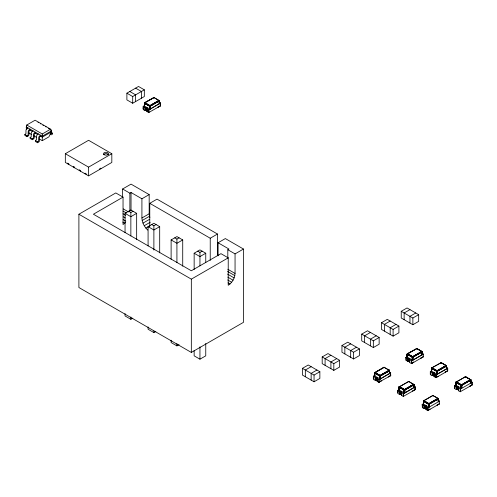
<?xml version="1.0" encoding="UTF-8"?>
<svg xmlns="http://www.w3.org/2000/svg" width="497" height="497" viewBox="0 0 497 497"><rect width="100%" height="100%" fill="white"/><g stroke="black" fill="none" stroke-linecap="round" stroke-linejoin="round"><path stroke-width="0.75" d="M149.504 108.986L149.759 105.693L158.922 100.394L159.394 100.723L149.982 106.308L144.379 103.221L149.603 105.886C149.057 112.216 151.392 107.874 149.852 105.631L144.851 102.742L144.428 103.289L144.403 106.016L149.721 109.06L148.69 109.657L148.69 112.539L147.056 111.595L146.652 107.743L144.975 107.514L143.167 106.47L143.167 109.154L143.397 106.6L144.403 106.016L144.428 103.003L153.921 97.505L154.269 97.71M383.846 367.289L384.442 367.513L384.094 367.308L374.595 373.092L374.576 375.819L379.894 378.863L378.863 379.459L378.863 382.342L377.223 381.398L376.825 377.546L375.148 377.316L373.34 376.272L373.34 378.956L373.57 376.403L374.545 375.844L374.545 372.874L375.024 372.545L380.267 375.695L380.373 378.857L378.919 379.491M399.091 389.66L399.01 387.188L399.439 386.641L404.434 389.524C406.08 391.866 403.614 396.078 404.191 389.785L398.961 387.12L398.992 389.915L404.309 392.953L403.272 393.556L403.272 396.438L401.638 395.494L401.651 392.034L401.241 391.642L399.563 391.412L397.749 390.362L397.749 393.052L397.985 390.499L398.961 389.934L399.01 386.902L408.838 381.51M412.92 360.064L423.326 354.125L423.326 356.809L411.702 363.518L411.466 360.698L412.92 360.064L412.877 357.014L407.571 353.752L407.149 354.299L407.13 357.026L412.448 360.07L411.41 360.667L411.41 363.555L409.776 362.611L409.745 359.082L409.379 358.753L407.702 358.523L405.887 357.48L406.124 360.3M423.5 403.757L423.599 400.992L428.6 403.881C428.023 410.168 430.489 405.962 428.849 403.62L423.848 400.737L423.419 401.278L423.401 404.011L428.718 407.049L427.687 407.646L427.687 410.534L426.047 409.59L426.059 406.13L425.649 405.732L423.972 405.502L422.164 404.459L422.394 407.279M431.558 368.109L431.508 371.141L431.558 368.395L431.986 367.848L436.987 370.731C438.627 373.073 436.161 377.285 436.739 370.992L431.508 368.327L431.539 371.122L436.857 374.16L435.826 374.763L435.826 377.645L434.185 376.701L434.161 373.172L433.788 372.849L432.11 372.62L430.303 371.57L430.303 374.26L430.532 371.706L431.508 371.141L431.558 368.109L441.056 362.611L446.53 365.829L446.48 368.861L437.335 374.154M455.923 382.274L461.527 385.504L470.939 379.919L465.559 376.67L455.923 382.274L455.923 385.237L456.153 382.199L461.148 385.088C460.576 391.375 463.042 387.169 461.396 384.827L456.401 381.944L455.973 382.485L455.954 385.218L461.272 388.256L460.234 388.853L460.234 391.742L458.601 390.797L458.569 387.269L458.203 386.939L456.526 386.709L454.712 385.666L454.712 388.35L454.948 385.802L455.973 385.02M149.504 106.234L149.566 109.017L149.603 105.886L159.164 100.369L159.394 103.475M379.677 378.789L379.932 375.496L389.337 370.172L389.493 373.185L390.605 372.682L390.605 375.564L388.219 376.943L390.779 375.602L390.543 372.781L380.373 378.857M404.086 392.885L404.191 389.785L413.802 384.318L413.976 387.374L413.976 384.622L413.591 384.256L404.347 389.592L404.154 392.916L404.136 389.903L399.134 387.014L399.035 389.959L399.439 386.641M416.306 348.621L416.89 348.496L421.885 351.379L422.046 354.398L423.152 353.889L421.518 352.945M428.501 406.975L428.756 403.688L438.006 398.346L438.391 401.464M446.356 365.525L446.53 368.581L446.53 365.829L446.144 365.463L436.894 370.799L436.633 374.092M374.676 375.564L374.775 372.806L379.776 375.695L389.337 370.172C389.822 378.347 389.424 367.494 389.437 370.799L380.149 376.111L374.545 372.874M423.848 400.737L423.419 401.278L428.501 404.223L428.563 407.006L428.6 403.881L438.161 398.358L438.36 401.421L438.217 398.414M470.939 382.671L470.939 379.919L470.553 379.553L461.309 384.895L461.048 388.182M389.337 370.172L379.776 375.695L379.739 378.82L379.677 376.036M422.115 354.703L421.941 351.429L412.324 356.902L412.293 360.027L412.485 356.703L421.941 351.429L421.99 352.006L412.703 357.318L407.099 354.231L416.815 348.472M446.3 365.475L436.739 370.992L436.701 374.123L437.161 370.886L446.3 365.475L446.499 368.532M470.765 379.621L461.148 385.088L461.117 388.213L461.048 385.43M159.22 100.419L159.363 103.426L159.164 100.369L150.026 105.78L149.64 109.042L149.547 106.004L144.552 103.115L144.447 106.06L144.428 103.289L144.851 102.742M401.651 392.034L401.638 392.611L403.564 393.723L415.188 387.008L415.188 389.691L403.272 396.438M401.638 395.494C401.887 393.512 398.482 394.86 397.923 393.351L397.923 390.468L398.992 389.915M431.508 368.178L431.582 371.166L431.986 367.848M123.039 197.123L93.405 214.232L191.333 270.766L220.966 253.663L228.222 257.85L228.222 285.284C232.198 282.725 234.832 278.165 235.056 273.443L235.056 253.899L243.474 249.04L243.474 322.336L191.333 352.435L78.899 287.521L78.899 214.232L115.789 192.935L123.039 197.123L123.039 224.557L125.635 222.395M144.503 102.941L144.764 102.705L149.945 105.693L144.764 102.705M407.571 353.752L407.223 353.957L407.223 357.107M408.167 381.51L408.751 381.379L398.961 387.12L404.564 390.201L413.976 384.765L413.746 384.268L404.191 389.785M423.55 400.762L423.5 404.092M432.576 395.606L433.266 395.699L432.67 395.655M440.715 362.717L441.404 362.816L440.808 362.767M456.047 382.143L456.401 381.944M465.13 376.813L465.813 376.906L465.217 376.863M434.185 376.701C434.428 374.726 431.042 376.067 430.477 374.558L430.477 371.675L431.539 371.122M458.601 390.797C458.837 388.822 455.457 390.157 454.885 388.654L454.885 385.765M147.056 111.595C147.305 109.613 143.894 110.968 143.341 109.452L143.341 106.569L144.428 105.824M406.124 357.61L407.223 356.771M428.501 404.223L429.197 404.223L438.391 398.712L438.161 398.358L428.6 403.881M423.512 400.837L432.825 395.463L438.255 398.488L438.261 401.806L439.429 400.868L438.335 400.24M436.633 371.34L436.701 374.123L436.683 371.11L431.558 368.395L437.111 371.414L446.548 365.904M470.466 379.59L470.814 383.013L471.976 382.075L470.883 381.447M144.608 103.003L144.677 102.693L144.379 103.221M379.776 375.695L379.814 378.844L379.72 375.807L374.726 372.924L374.62 375.862L374.85 372.502L374.545 373.023M377.223 381.398C377.471 379.422 374.067 380.77 373.514 379.254L373.514 376.372L374.545 375.844M399.19 386.902L399.346 386.604L404.527 389.592L399.346 386.604M407.099 354.231L412.324 356.902L412.367 360.052L412.268 357.014L407.273 354.131L407.167 357.07L407.397 353.709L407.13 357.026L407.08 354.156M429.023 403.775L428.638 407.031L428.544 403.999L423.55 401.11L423.444 404.055L423.674 400.688L423.369 401.209M431.738 368.109L431.893 367.811L437.074 370.799L431.893 367.811M470.553 379.553L461.57 384.982L461.191 388.238L461.098 385.206L456.097 382.317L455.991 385.262L456.221 381.895L455.923 382.417M26.863 129.263L26.235 127.897L26.763 125.02L35.088 120.212L50.607 129.17L51.135 132.047L48.923 136.843L42.282 140.676L39.648 139.154M154.225 97.536L153.573 97.71L154.256 97.611M416.511 348.646L416.946 348.546L407.273 353.783M374.937 372.508L380.112 375.496L374.937 372.508L374.775 372.806M407.484 353.715L412.665 356.703L407.484 353.715L407.329 354.013M423.761 400.694L428.936 403.688L423.761 400.694L423.599 400.992M456.308 381.901L461.489 384.895L456.308 381.901L456.153 382.199M431.508 368.327L431.812 367.799L431.638 371.203M426.047 409.59C426.296 407.608 422.891 408.956 422.338 407.447L422.338 404.558L423.401 404.011L423.419 400.992L433.092 395.45M144.36 103.146L144.608 102.717M150.1 106.277L159.257 100.885L158.922 100.394M374.533 372.949L374.775 372.52M380.199 375.589L379.894 378.931M416.467 348.472L422.115 351.733L422.09 354.436L421.885 351.379L412.746 356.796L412.448 360.139M398.961 387.12L399.265 386.591L399.091 389.996M404.608 389.679L404.229 392.941L404.098 390.021L399.01 387.188M455.904 382.342L456.153 381.92M150.1 109.098L160.432 102.879L159.338 102.245M404.782 392.947L415.014 386.772L413.926 386.144M438.342 401.75L438.391 398.712M470.889 382.957L470.939 379.919L465.291 376.658L465.714 376.863M389.263 370.153L389.586 370.6M421.816 351.36L421.99 352.006M413.678 384.243L413.995 384.697M446.225 365.45L446.399 366.103M438.087 398.339L438.41 398.787M154.045 97.636L144.552 102.767M416.772 348.646L407.236 353.858M441.181 362.742L431.682 367.873M27.894 127.897L27.161 128.332A1.957 1.131 -60 0 0 25.968 130.394L25.95 133.687L24.85 134.445L24.85 135.401L27.062 136.681L28.031 136.122A1.367 0.789 -60 0 0 29 134.445L29 131.407A0.783 0.454 -60 0 1 29.553 130.45L30.106 130.133L32.659 131.606M33.15 130.928L32.417 131.363A1.957 1.131 -60 0 0 31.224 133.432L31.205 136.725L30.106 137.476L30.106 138.439L32.317 139.713L33.287 139.154A1.367 0.789 -60 0 0 34.256 137.476L34.256 134.445A0.783 0.454 -60 0 1 34.809 133.488L35.362 133.165L35.362 132.208L34.628 132.643A1.957 1.131 -60 0 0 33.436 134.706L33.324 138.172L32.317 138.756L30.106 137.476M24.85 134.445L27.062 135.724L28.068 135.134L28.18 131.674A1.957 1.131 -60 0 1 29.373 129.605L30.106 129.17L30.106 130.133M38.406 133.966L37.673 134.401A1.957 1.131 -60 0 0 36.48 136.464L36.461 139.756L35.362 140.514L35.362 141.471L37.579 142.751L38.542 142.192A1.367 0.789 -60 0 0 39.511 140.514L39.511 137.476A0.783 0.454 -60 0 1 40.064 136.52L40.617 136.203L42.282 137.16L51.135 132.047M26.763 125.02L42.282 133.979L50.607 129.17M51.135 131.09L42.282 136.203L26.235 126.934M35.362 140.514L37.579 141.794L38.58 141.204L38.691 137.744A1.957 1.131 -60 0 1 39.884 135.675L40.617 135.24L40.617 136.203M50.582 132.606L50.582 134.122A1.367 0.789 -60 0 0 51.551 134.681L52.514 134.122L52.514 133.165L51.433 133.712L51.402 130.407A1.957 1.131 -60 0 0 50.383 129.655M126.89 93.181L138.52 86.466L144.329 89.82L144.329 96.536L132.705 103.246L126.89 99.891L126.89 93.181L132.705 96.536L144.329 89.82M144.515 102.848L154.095 97.462M144.428 103.289L149.603 106.277M143.167 106.47L144.459 105.724M65.331 153.716L88.578 140.291L111.825 153.716L111.825 162.444L88.578 175.863L65.331 162.444L65.331 153.716L88.578 167.141L111.825 153.716M146.994 108.029L147.056 108.713L148.982 109.825L160.606 103.109L160.606 105.799L148.69 112.539M158.046 107.004L160.606 105.799M158.046 107.141L160.432 105.762L160.432 102.879M122.622 197.253L122.622 188.984L131.034 184.126L149.175 194.6L149.175 213.797L149.833 217.618M122.622 188.984L129.879 193.178L131.034 192.507L141.918 198.788L149.175 194.6M125.051 232.633L125.051 213.337L130.854 209.989L136.656 213.337L136.656 239.585M128.68 211.244L130.854 212.505L133.034 211.244M149.771 226.241L149.771 203.323L157.027 199.135L217.481 234.037L217.481 255.433M136.656 213.337L130.854 216.692L125.051 213.337M147.739 230.105C144.403 226.967 142.099 222.606 141.918 217.984L149.175 213.797M142.185 220.488L149.442 216.301M142.968 223.128L149.566 219.32M144.217 225.725L150.156 222.302M148.081 245.934L148.081 226.638L153.884 223.283L159.692 226.638L159.692 252.88M145.845 228.111L149.802 225.824M151.709 224.545L153.884 225.8L156.064 224.545M159.692 226.638L153.884 229.987L148.081 226.638M171.117 259.229L171.117 239.933L176.92 236.584L182.722 239.933L182.722 266.175M174.739 237.839L176.92 239.094L179.094 237.839M182.722 239.933L176.92 243.281L171.117 239.933M149.771 203.323L210.231 238.225L217.481 234.037M194.147 269.442L194.147 253.228L199.949 249.879L205.752 253.228L205.752 262.491M197.775 251.134L199.949 252.395L202.124 251.134M218.084 255.818L218.084 242.76L225.34 238.572L243.474 249.04M205.752 253.228L199.949 256.582L194.147 253.228M227.806 257.98L227.806 249.711L228.962 249.04L218.084 242.76M78.899 214.232L191.333 279.146L228.222 257.85M125.051 313.626L125.051 315.949L130.854 319.298L132.792 318.179M148.081 326.927L148.081 329.244L153.884 332.592L155.822 331.48M171.117 340.221L171.117 342.539L176.92 345.893L179.094 344.632M194.147 350.422L194.147 355.84L199.949 359.188L205.752 355.84L205.752 343.464M302.424 368.352L308.239 364.997L319.863 371.706L319.863 378.416L314.054 381.777L302.424 375.061L302.424 368.352L314.054 375.061L319.863 371.706M322.193 356.939L328.001 353.584L339.625 360.3L339.625 367.01L333.816 370.364L322.193 363.655L322.193 356.939L333.816 363.655L339.625 360.3M341.955 345.533L347.763 342.178L359.387 348.888L359.387 355.597L353.578 358.952L341.955 352.243L341.955 345.533L353.578 352.243L359.387 348.888M361.717 334.121L367.525 330.766L379.149 337.475L379.149 344.191L373.34 347.546L361.717 340.836L361.717 334.121L373.34 340.836L379.149 337.475M381.479 322.715L387.287 319.36L398.911 326.069L398.911 332.779L393.102 336.134L381.479 329.424L381.479 322.715L393.102 329.424L398.911 326.069M401.241 311.302L407.049 307.947L418.673 314.657L418.673 321.373L412.864 324.727L401.241 318.012L401.241 311.302L412.864 318.012L418.673 314.657M311.147 366.674L305.332 370.029L305.332 376.738M330.909 355.262L325.094 358.617L325.094 365.332M350.671 343.856L344.856 347.21L344.856 353.92M370.433 332.443L364.618 335.798L364.618 342.514M390.195 321.037L384.38 324.392L384.38 331.101M409.957 309.625L404.142 312.98L404.142 319.695M316.956 370.029L311.147 373.384L311.147 380.099M336.724 358.617L330.909 361.978L330.909 368.687M356.486 347.21L350.671 350.565L350.671 357.275M376.248 335.798L370.433 339.159L370.433 345.869M396.01 324.392L390.195 327.747L390.195 334.456M415.772 312.98L409.957 316.334L409.957 323.05M374.726 372.57L383.92 367.264L384.336 367.469M374.688 372.651L384.268 367.264M374.595 373.092L379.776 376.08M407.149 354.299L412.324 357.287M373.34 376.272L375.278 375.154M405.887 357.48L407.18 356.734M407.099 356.983L406.061 357.579L406.061 360.468L409.745 361.965M389.437 370.799L389.337 370.458L380.267 375.695L380.025 378.938M421.941 351.783L412.877 357.014L412.703 360.139M377.167 377.832L377.223 378.515L379.149 379.627L390.779 372.918M409.745 359.082L409.776 359.722L411.702 360.834L423.326 354.125M381.242 380.832L378.919 382.174L390.779 375.602M411.466 363.388L413.796 362.04L411.41 363.555M378.863 382.342L381.242 380.969M423.152 356.771L420.766 358.151L423.326 356.809M431.558 368.395L436.739 371.383M397.749 390.362L399.041 389.617M430.303 371.57L431.595 370.824M413.852 384.895L413.746 384.554L404.682 389.785L404.434 393.034M446.356 365.873L437.285 371.11L437.111 374.229M445.927 367.041L447.561 367.985L446.548 368.718M434.161 373.172L434.185 373.819L436.111 374.931L447.735 368.215L447.735 370.899L436.111 377.614L435.881 374.794M414.374 389.897L412.628 391.033L414.417 390.002M435.881 377.478L438.205 376.136L435.826 377.645M445.759 371.775L446.921 371.104M456.06 382.044L465.639 376.658M423.419 401.278L428.6 404.272M455.973 382.485L461.148 385.479M422.164 404.459L423.456 403.713M454.712 385.666L456.004 384.92M438.261 398.992L438.161 398.644L429.091 403.881L428.849 407.124M470.765 379.969L461.701 385.206L461.527 388.325M426.059 406.13L426.047 406.701L427.973 407.813L439.603 401.104L439.603 403.788L427.973 410.497L427.743 407.683M458.569 387.269L458.601 387.908L460.526 389.021L472.15 382.311L472.15 384.995L460.234 391.742M428.327 410.031L430.067 409.025L427.687 410.534M439.429 403.757L437.043 405.13L439.603 403.788M149.603 105.886L150.026 105.78M412.324 356.902L412.746 356.796M436.739 370.992L437.161 370.886M461.148 385.088L461.57 384.982M413.951 387.325L413.933 384.554L408.677 381.361M440.963 362.574L446.387 365.606L446.399 368.451M408.416 381.367L413.933 384.554M432.744 395.45L433.16 395.655M153.921 97.505L159.344 100.655M416.641 348.521L421.978 351.509L421.99 354.355M465.465 376.707L470.889 379.851M153.747 97.462L159.394 100.723L159.344 103.755M159.413 100.798L150.1 105.886L149.852 109.135M159.394 100.872L150.156 106.004L149.982 109.123M135.613 88.143L141.421 91.498L141.421 98.213M129.798 91.498L135.613 94.859L135.613 101.568M51.408 132.525L52.514 133.165M440.876 362.568L446.53 365.829L446.48 368.861M422.115 351.882L412.821 356.902L412.572 360.145M446.53 365.972L437.23 370.992L436.987 374.241M470.939 380.068L461.645 385.088L461.396 388.337M446.48 366.047L437.323 371.228L437.23 374.204M470.889 380.137L461.732 385.318L461.645 388.294M472.15 384.995L469.59 386.337L471.976 384.964L471.976 382.075M26.235 127.897L27.341 128.53M35.212 133.078L37.766 134.557M28.447 132.687L31.74 134.588M33.715 135.731L36.349 137.253M227.806 249.711L235.056 253.899M123.281 208.908L128.555 211.958M227.806 269.256L235.056 273.443M123.051 211.088L126.344 212.989M227.57 271.43L234.826 275.624M123.026 213.766L125.66 215.288M227.545 274.114L234.143 277.916M389.518 370.458L384.001 367.271L389.431 370.302L389.437 373.148M123.256 216.791L125.238 217.934M227.781 277.133L233.056 280.184M432.67 395.475L438.006 398.346M389.567 370.675L380.323 375.807L380.149 378.931M413.976 384.765L404.738 389.903L404.564 393.021M438.391 398.861L429.147 403.999L428.973 407.118M389.518 370.743L380.36 375.925L380.267 378.9M413.933 384.833L404.769 390.021L404.682 392.997M438.342 398.929L429.184 404.111L429.091 407.086M389.511 372.048L390.605 372.682M415.188 387.008L415.188 389.691M123.163 219.624L125.797 221.146M227.682 279.966L231.639 282.253M122.834 222.128L124.809 223.265M228.011 282.849L229.993 283.992M159.27 103.345L159.282 101.295M438.261 401.34L438.342 398.644M413.852 387.244L413.802 384.318M446.48 365.761L446.399 368.923M422.065 351.665L421.99 354.827M159.257 100.885L159.27 103.817M460.526 389.021L460.526 391.704M458.675 387.523L458.656 390.667M458.47 387.151L458.47 390.039M458.352 387.039L458.352 389.928M458.203 386.939L458.203 389.828M458.029 386.859L458.029 389.741M457.836 386.784L457.836 389.673M457.631 386.728L457.631 389.617M457.42 386.691L457.42 389.573M457.197 386.666L457.197 389.555M456.967 386.666L456.967 389.549M456.743 386.678L456.743 389.567M456.526 386.709L456.526 389.598M455.973 382.199L456.047 385.299M447.561 367.985L447.561 370.868L445.182 372.11M436.111 374.931L436.111 377.614M434.223 373.297L434.241 376.577M434.061 373.054L434.061 375.943M433.937 372.949L433.937 375.831M433.788 372.849L433.788 375.732M433.62 372.762L433.62 375.645M433.427 372.688L433.427 375.577M433.222 372.632L433.222 375.521M433.005 372.595L433.005 375.483M432.781 372.576L432.781 375.459M432.558 372.57L432.558 375.459M432.328 372.582L432.328 375.471M432.11 372.62L432.11 375.502M427.973 407.813L427.973 410.497M425.991 406.018L425.991 408.907M425.898 405.919L425.898 408.801M425.786 405.819L425.786 408.708M425.649 405.732L425.649 408.621M425.5 405.658L425.5 408.546M425.333 405.589L425.333 408.478M425.152 405.54L425.152 408.422M424.966 405.496L424.966 408.385M424.767 405.471L424.767 408.354M424.568 405.459L424.568 408.341M424.37 405.459L424.37 408.348M424.171 405.477L424.171 408.36M423.972 405.502L423.972 408.391M422.065 354.771L421.978 351.895L412.908 357.132L412.821 360.108M415.014 386.772L415.014 389.66M413.976 384.622L413.933 387.654M413.852 384.492L413.852 387.716M412.864 318.012L412.864 324.727M412.224 357.244L412.224 359.996M411.702 360.834L411.702 363.518M409.646 358.964L409.646 361.847M409.522 358.853L409.522 361.741M409.379 358.753L409.379 361.642M409.205 358.666L409.205 361.555M409.012 358.598L409.012 361.481M408.807 358.542L408.807 361.425M408.596 358.499L408.596 361.387M408.372 358.48L408.372 361.369M408.143 358.474L408.143 361.362M407.919 358.492L407.919 361.375M407.702 358.523L407.702 361.412M407.149 354.013L407.099 357.051M403.564 393.723L403.564 396.407M401.719 392.263L401.713 395.264M401.576 391.928L401.576 394.811M401.489 391.822L401.489 394.711M401.371 391.729L401.371 394.612M401.241 391.642L401.241 394.525M401.085 391.561L401.085 394.45M400.924 391.499L400.924 394.382M400.744 391.443L400.744 394.332M400.551 391.406L400.551 394.289M400.358 391.375L400.358 394.264M400.16 391.363L400.16 394.251M399.955 391.363L399.955 394.251M399.756 391.381L399.756 394.264M399.563 391.412L399.563 394.295M393.102 329.424L393.102 336.134M389.567 370.526L389.518 373.564M389.437 370.395L389.437 373.62M379.149 379.627L379.149 382.311M377.285 378.055L377.279 381.286M377.074 377.726L377.074 380.615M376.962 377.633L376.962 380.522M376.825 377.546L376.825 380.435M376.676 377.471L376.676 380.354M376.509 377.403L376.509 380.292M376.328 377.347L376.328 380.236M376.142 377.31L376.142 380.193M375.943 377.279L375.943 380.168M375.744 377.266L375.744 380.155M375.546 377.273L375.546 380.155M375.347 377.285L375.347 380.174M375.148 377.316L375.148 380.199M374.676 372.75L374.676 375.9M373.34 340.836L373.34 347.546M353.578 352.243L353.578 358.952M333.816 363.655L333.816 370.364M314.054 375.061L314.054 381.777M210.231 238.225L210.231 260.385M199.949 252.395L199.949 265.845M199.949 346.813L199.949 359.188M191.333 279.146L191.333 352.435M176.92 239.094L176.92 262.578M176.92 343.57L176.92 345.893M153.884 225.8L153.884 250.053M153.884 331.045L153.884 332.592M148.982 109.825L148.982 112.508M147.112 108.253L147.106 111.483M146.901 107.924L146.901 110.812M146.789 107.83L146.789 110.713M146.652 107.743L146.652 110.626M146.503 107.663L146.503 110.551M146.335 107.6L146.335 110.483M146.161 107.545L146.161 110.433M145.969 107.507L145.969 110.39M145.776 107.476L145.776 110.365M145.571 107.464L145.571 110.353M145.373 107.47L145.373 110.353M145.174 107.482L145.174 110.371M144.975 107.514L144.975 110.396M144.503 103.345L144.503 106.097M144.379 103.072L144.379 106.035M141.918 198.788L141.918 217.984M132.705 96.536L132.705 103.246M131.034 192.507L131.034 210.281M130.854 212.505L130.854 235.988M130.854 316.98L130.854 319.298M129.879 193.178L129.879 211.213M100.785 168.818L100.785 168.148L99.624 168.818L99.624 169.489M88.578 167.141L88.578 175.863M86.254 174.522L86.254 173.851L85.093 173.18L85.093 173.851M80.439 171.167L80.439 170.496L79.278 169.825L79.278 170.496M74.625 167.812L74.625 167.141L73.463 166.47L73.463 167.141M68.816 164.457L68.816 163.786L67.654 163.115L67.654 163.786M42.282 133.979L42.282 140.676M37.579 141.794L37.579 142.751M32.317 138.756L32.317 139.713M27.062 135.724L27.062 136.681M40.493 123.641A1.957 1.131 -60 0 1 40.791 123.989M37.996 122.274A1.957 1.131 -60 0 1 38.399 122.455M48.911 128.524A1.957 1.131 -60 0 1 49.153 128.947M48.507 128.344A1.957 1.131 -60 0 1 48.793 128.437M45.463 126.586A1.957 1.131 -60 0 1 46.047 127.021M42.916 125.343A1.957 1.131 -60 0 1 43.655 125.486M103.631 154.691A2.466 1.423 0 0 1 106.016 153.635A2.466 1.423 0 0 1 108.396 154.691M104.271 154.722A2.466 1.423 0 0 0 108.396 154.082A2.466 1.423 0 0 0 105.376 152.343A2.466 1.423 0 0 0 104.271 154.722"/></g></svg>
